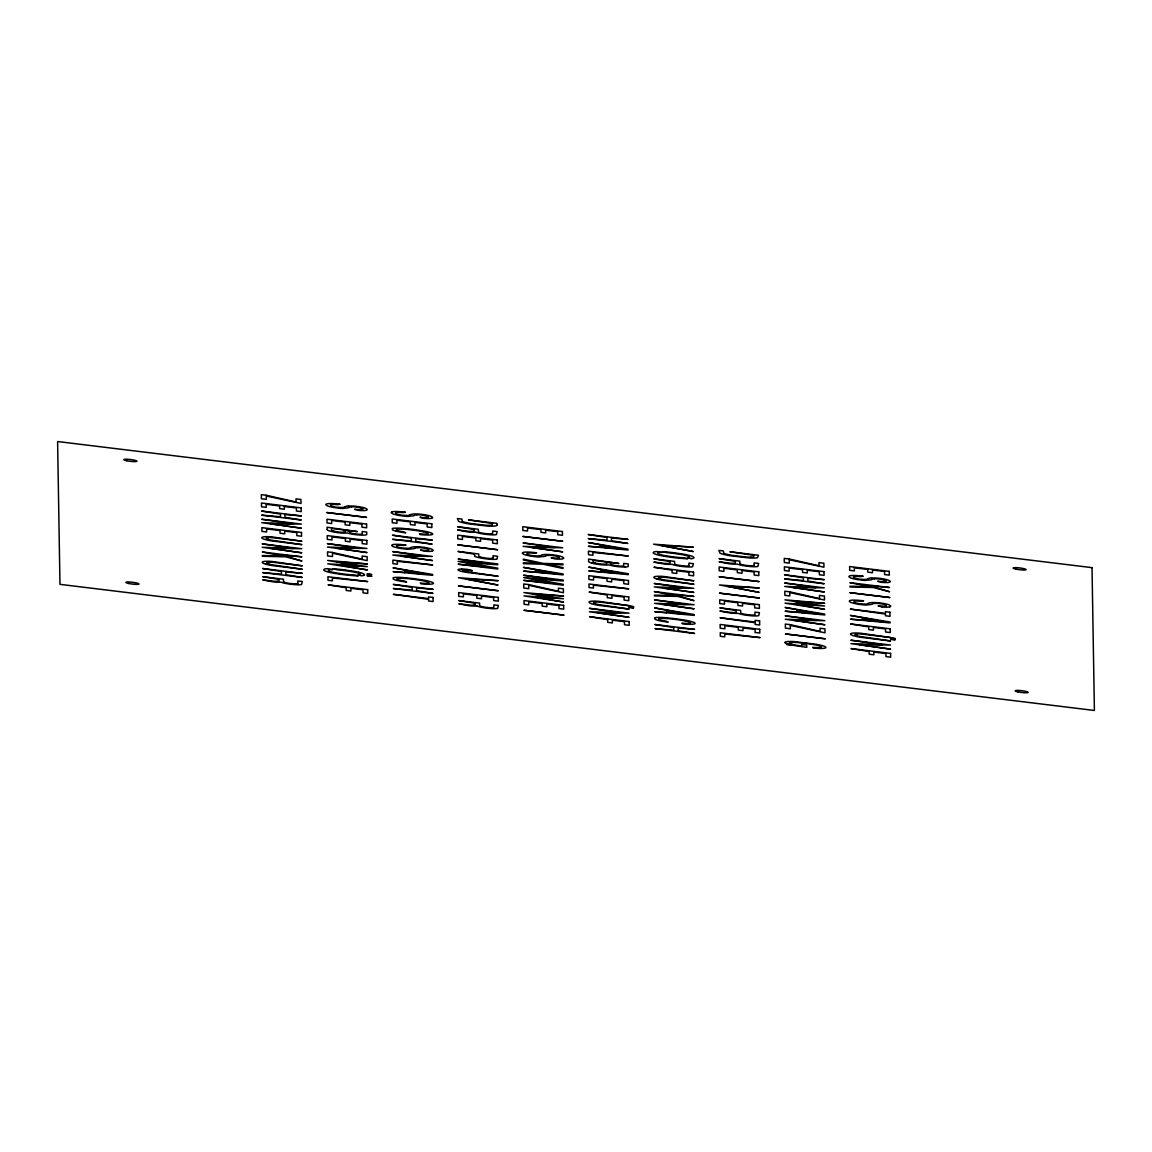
<?xml version="1.0" encoding="UTF-8"?>
<svg xmlns="http://www.w3.org/2000/svg" width="1152" height="1152" viewBox="0 0 1152 1152"><rect width="100%" height="100%" fill="white"/><g stroke="black" fill="none" stroke-linecap="round" stroke-linejoin="round"><path stroke-width="1.5" d="M395.899 512.741L396.158 513.691A9.461 1.282 7.1 0 0 397.67 514.31L398.491 514.541A6.365 0.864 7.1 0 0 402.264 515.246L407.981 515.506A24.178 3.283 7.1 0 0 409.925 514.814M391.954 511.877L391.219 512.424A24.61 3.341 7.1 0 0 391.277 512.77L392.299 513.59A13.824 1.872 7.1 0 0 395.035 514.555L395.496 514.67A10.642 1.44 7.1 0 0 400.277 515.635L404.712 516.211A7.718 1.051 7.1 0 0 407.794 516.442L413.683 515.794A44.064 5.976 7.1 0 0 414.475 515.376A14.616 1.987 7.1 0 1 416.779 514.8M431.741 518.256L432.576 517.68A25.027 3.398 7.1 0 0 432.533 517.363L431.424 516.485A12.586 1.714 7.1 0 0 429.264 515.722L428.458 515.506A9.144 1.238 7.1 0 0 424.166 514.67L423.043 514.512A11.376 1.541 7.1 0 0 421.286 514.296A9.173 1.238 7.1 0 0 416.995 513.95L413.87 513.979A23.314 3.168 7.1 0 0 410.155 514.843M432.288 551.074L433.123 550.498A25.027 3.398 7.1 0 0 433.08 550.181L431.971 549.302A12.586 1.714 7.1 0 0 429.811 548.539L429.005 548.323A9.144 1.238 7.1 0 0 424.714 547.488M889.848 606.859L890.698 606.283A25.027 3.398 7.1 0 0 890.654 605.966L889.546 605.088A12.586 1.714 7.1 0 0 887.386 604.31L886.579 604.109A9.144 1.238 7.1 0 0 882.274 603.274L881.165 603.115A11.376 1.541 7.1 0 0 879.394 602.885A9.173 1.238 7.1 0 0 875.102 602.554L871.978 602.582A23.314 3.168 7.1 0 0 868.277 603.446M342.605 507.528L336.902 507.269A6.365 0.864 7.1 0 1 333.115 506.563L332.309 506.347A9.461 1.282 7.1 0 1 330.811 505.728L330.538 504.778A9.014 1.224 7.1 0 1 337.536 504.662L340.142 504.259L334.944 503.741A12.874 1.742 7.1 0 0 329.731 503.554A13.752 1.872 7.1 0 0 326.592 503.914L325.858 504.446A24.61 3.341 7.1 0 0 325.901 504.792L326.938 505.627A13.824 1.872 7.1 0 0 329.674 506.592L330.134 506.707A10.642 1.44 7.1 0 0 334.915 507.658L339.336 508.248A7.718 1.051 7.1 0 0 342.432 508.464L348.307 507.816A44.064 5.976 7.1 0 0 349.099 507.398M539.122 556.056L533.405 555.797A6.365 0.864 7.1 0 1 529.618 555.091L528.826 554.861A9.461 1.282 7.1 0 1 527.314 554.242M865.685 579.485L859.968 579.226A6.365 0.864 7.1 0 1 856.181 578.52L855.389 578.304A9.461 1.282 7.1 0 1 853.877 577.685L853.603 576.734A9.014 1.224 7.1 0 1 860.602 576.619L863.222 576.216L858.024 575.683A12.874 1.742 7.1 0 0 852.797 575.496A13.752 1.872 7.1 0 0 849.658 575.87L848.938 576.403A24.61 3.341 7.1 0 0 848.981 576.749L850.003 577.584A13.824 1.872 7.1 0 0 852.754 578.549M351.504 506.851L352.858 506.808A5.746 0.778 7.1 0 1 356.515 507.067A6.451 0.878 7.1 0 1 357.221 507.168A5.328 0.72 7.1 0 1 360.418 507.773L361.08 507.96M416.866 514.814L418.219 514.786A5.746 0.778 7.1 0 1 421.877 515.045A6.451 0.878 7.1 0 1 422.582 515.131A5.328 0.72 7.1 0 1 425.779 515.736L426.442 515.938M417.413 547.632L418.766 547.603M548.021 555.365L549.374 555.336A5.746 0.778 7.1 0 1 553.032 555.595A6.451 0.878 7.1 0 1 553.723 555.682A5.328 0.72 7.1 0 1 556.934 556.286L557.597 556.488M874.57 578.808L875.923 578.765A5.746 0.778 7.1 0 1 879.581 579.024A6.451 0.878 7.1 0 1 880.286 579.125A5.328 0.72 7.1 0 1 883.498 579.73L884.16 579.917M268.315 537.552L269.525 537.509A6.826 0.922 7.1 0 1 273.672 537.782L301.867 541.21L272.131 536.933A10.44 1.411 7.1 0 0 267.552 536.645L265.176 536.688A16.186 2.203 7.1 0 0 261.878 537.509A20.534 2.794 7.1 0 0 261.864 537.912A16.416 2.232 7.1 0 0 265.162 539.525L267.61 540.158A10.44 1.411 7.1 0 0 272.203 540.994L301.925 544.637L273.715 540.504A6.826 0.922 7.1 0 1 269.554 539.77L268.344 539.438A11.794 1.598 7.1 0 1 268.416 537.566M268.718 562.162L269.942 562.118A6.826 0.922 7.1 0 1 274.075 562.392L302.27 565.834L272.549 561.542A10.44 1.411 7.1 0 0 267.97 561.254L265.594 561.298A16.186 2.203 7.1 0 0 262.296 562.118A20.534 2.794 7.1 0 0 262.282 562.522A16.416 2.232 7.1 0 0 265.565 564.149M660.384 577.152L661.594 577.123M595.555 602.006L596.765 601.963A6.826 0.922 7.1 0 1 600.912 602.237L629.107 605.678L599.371 601.387A10.44 1.411 7.1 0 0 594.792 601.099L592.416 601.142A16.186 2.203 7.1 0 0 589.133 601.963A20.534 2.794 7.1 0 0 589.118 602.366A16.416 2.232 7.1 0 0 592.402 603.994L594.864 604.613A10.44 1.411 7.1 0 0 599.443 605.448L629.165 609.091L600.955 604.973A6.826 0.922 7.1 0 1 596.808 604.224L595.584 603.893A11.794 1.598 7.1 0 1 595.67 602.035M857.03 633.874L858.24 633.845A6.826 0.922 7.1 0 1 862.387 634.104L890.568 637.546L860.846 633.269A10.44 1.411 7.1 0 0 856.267 632.981L853.891 633.024A16.186 2.203 7.1 0 0 850.594 633.83M348.494 506.002L351.634 505.987A9.173 1.238 7.1 0 1 355.91 506.318A11.376 1.541 7.1 0 1 357.682 506.549L358.79 506.707A9.144 1.238 7.1 0 1 363.096 507.542L363.888 507.744A12.586 1.714 7.1 0 1 366.048 508.522L367.171 509.386A25.027 3.398 7.1 0 1 367.214 509.717L366.365 510.293A11.923 1.613 7.1 0 1 358.618 510.408L354.6 509.299A10.829 1.469 7.1 0 0 360.648 509.63M545.011 554.53L548.136 554.501A9.173 1.238 7.1 0 1 552.427 554.846A11.376 1.541 7.1 0 1 554.184 555.062L555.307 555.221A9.144 1.238 7.1 0 1 559.613 556.056L560.405 556.272A12.586 1.714 7.1 0 1 562.565 557.035L563.688 557.914A25.027 3.398 7.1 0 1 563.717 558.23L562.882 558.806A11.923 1.613 7.1 0 1 555.134 558.936L551.117 557.827A10.829 1.469 7.1 0 0 557.165 558.144A8.813 1.195 7.1 0 0 559.31 557.597A11.938 1.627 7.1 0 0 557.726 556.488M871.574 577.958L874.699 577.944A9.173 1.238 7.1 0 1 878.99 578.275A11.376 1.541 7.1 0 1 880.747 578.491L881.87 578.664A9.144 1.238 7.1 0 1 886.176 579.499L886.968 579.701A12.586 1.714 7.1 0 1 889.128 580.478L890.237 581.342A25.027 3.398 7.1 0 1 890.28 581.674L889.445 582.25A11.923 1.613 7.1 0 1 881.698 582.365L877.666 581.256A10.829 1.469 7.1 0 0 883.728 581.587M668.203 563.515L667.728 563.53A5.558 0.749 7.1 0 1 663.754 563.285L653.846 562.075L663.768 563.962A10.555 1.44 7.1 0 0 672.062 564.322A10.152 1.382 7.1 0 0 675.95 565.459A11.102 1.512 7.1 0 0 681.48 566.366A14.515 1.973 7.1 0 0 683.165 566.554L684.979 566.741A10.325 1.397 7.1 0 0 690.293 566.957A11.75 1.598 7.1 0 0 692.654 566.669L693.418 563.688L688.925 563.141L688.954 565.488M277.099 581.328L276.61 581.342A5.558 0.749 7.1 0 1 272.65 581.098L262.742 579.888L272.664 581.774A10.555 1.44 7.1 0 0 280.944 582.134A10.152 1.382 7.1 0 0 284.846 583.272A11.102 1.512 7.1 0 0 290.376 584.179A14.515 1.973 7.1 0 0 292.061 584.381L293.861 584.554A10.325 1.397 7.1 0 0 299.189 584.77A11.75 1.598 7.1 0 0 301.55 584.496L302.299 581.501L297.806 580.954L297.85 583.315M473.198 605.232L472.709 605.261A5.558 0.749 7.1 0 1 468.749 605.002L458.842 603.792L468.763 605.693A10.555 1.44 7.1 0 0 477.058 606.038M734.256 612.504L733.766 612.518A5.558 0.749 7.1 0 1 729.806 612.274L719.899 611.064L729.821 612.95A10.555 1.44 7.1 0 0 738.115 613.31A10.152 1.382 7.1 0 0 742.003 614.448A11.102 1.512 7.1 0 0 747.533 615.355A14.515 1.973 7.1 0 0 749.218 615.557L751.018 615.73A10.325 1.397 7.1 0 0 756.346 615.946A11.75 1.598 7.1 0 0 758.707 615.658L759.47 612.677L754.963 612.13L755.006 614.491A8.842 1.195 7.1 0 1 753.178 615.067A6.811 0.922 7.1 0 1 748.699 614.808A7.474 1.008 7.1 0 1 742.55 613.786A8.842 1.195 7.1 0 1 740.75 612.749L740.635 610.387L719.842 607.853L736.142 610.517L736.171 611.914A9.576 1.296 7.1 0 1 734.328 612.518M791.87 642.37L793.238 642.355A14.602 1.987 7.1 0 1 796.752 642.485L804.398 643.219A31.464 4.262 7.1 0 1 807.077 643.55L814.637 644.717A14.256 1.93 7.1 0 1 817.013 645.192L818.957 645.667A9.763 1.325 7.1 0 1 821.189 646.531L821.39 646.733A12.427 1.685 7.1 0 1 821.448 646.992A10.541 1.426 7.1 0 1 819.029 647.568A10.454 1.426 7.1 0 1 812.765 647.309L813.283 648.043A15.278 2.074 7.1 0 0 822.427 648.432A16.027 2.174 7.1 0 0 825.912 647.467A19.426 2.635 7.1 0 0 825.797 647.194L825.336 646.776A14.645 1.987 7.1 0 0 822.168 645.581L820.267 645.091A18.778 2.549 7.1 0 0 816.35 644.285L794.362 641.606A18.202 2.477 7.1 0 0 790.546 641.462L788.674 641.491A14.616 1.987 7.1 0 0 785.808 641.851L785.117 642.24A19.57 2.65 7.1 0 0 785.045 642.542M625.046 567L624.211 567.014A10.656 1.44 7.1 0 1 618.264 566.654A12.053 1.642 7.1 0 1 616.781 566.467A9.677 1.31 7.1 0 1 612.202 565.733A8.885 1.21 7.1 0 1 608.875 564.826A10.872 1.483 7.1 0 1 605.203 564.998A9.389 1.282 7.1 0 1 599.774 564.581A11.102 1.512 7.1 0 1 598.594 564.422A9.778 1.325 7.1 0 1 593.453 563.501L591.754 563.054M750.874 557.165L750.398 557.179A13.867 1.886 7.1 0 1 745.704 556.992L731.779 555.293A14.299 1.944 7.1 0 1 727.531 554.443L726.566 554.198A11.29 1.526 7.1 0 1 723.758 553.176L723.326 550.944L718.891 550.397L719.971 553.133A15.523 2.102 7.1 0 0 723.082 554.227L724.363 554.558A17.87 2.419 7.1 0 0 729.792 555.682L748.598 557.914A17.712 2.405 7.1 0 0 753.163 558.072L754.416 558.043A15.523 2.102 7.1 0 0 757.512 557.712L758.506 555.235L729.893 551.75L754.027 555.365L753.638 556.819A11.29 1.526 7.1 0 1 750.874 557.165M461.794 569.074L461.03 569.088A11.16 1.512 7.1 0 0 458.021 569.765A12.125 1.642 7.1 0 0 460.93 571.234L462.182 571.536A9.403 1.282 7.1 0 0 467.352 572.472L498.154 576.23L468.418 571.925A5.63 0.763 7.1 0 1 464.17 571.133A6.782 0.922 7.1 0 1 462.485 570.269M661.781 552.413L660.787 552.427A11.232 1.526 7.1 0 0 657.907 552.773L657.936 553.709A11.102 1.512 7.1 0 0 660.37 554.63L661.824 555.005A14.645 1.987 7.1 0 0 665.51 555.739L672.48 556.79A29.261 3.974 7.1 0 0 674.957 557.078L679.954 557.568A15.523 2.102 7.1 0 0 684.043 557.813L687.744 558.72A18.95 2.578 7.1 0 1 683.122 558.533L675.533 557.827A33.941 4.608 7.1 0 1 672.25 557.438L663.322 556.085A18.216 2.477 7.1 0 1 658.642 555.106L657.346 554.774A15.451 2.102 7.1 0 1 654.149 553.666L653.098 552.787L653.832 551.981A15.754 2.146 7.1 0 1 657.187 551.549L662.069 552.427M332.323 569.563L331.315 569.578A11.232 1.526 7.1 0 0 328.435 569.909L328.464 570.859A11.102 1.512 7.1 0 0 330.898 571.781L332.366 572.155A14.645 1.987 7.1 0 0 336.038 572.89L343.022 573.926A29.261 3.974 7.1 0 0 345.485 574.229L350.482 574.718A15.523 2.102 7.1 0 0 354.571 574.963L358.272 575.87A18.95 2.578 7.1 0 1 353.65 575.669L346.061 574.978A33.941 4.608 7.1 0 1 342.778 574.589L333.85 573.235A18.216 2.477 7.1 0 1 329.17 572.256L327.874 571.925A15.451 2.102 7.1 0 1 324.677 570.816L323.626 569.938L324.36 569.131A15.754 2.146 7.1 0 1 327.715 568.699L332.611 569.578M424.498 551.189L420.509 550.08A10.829 1.469 7.1 0 0 426.557 550.411A8.813 1.195 7.1 0 0 428.717 549.864M882.072 606.96L878.083 605.866A10.829 1.469 7.1 0 0 884.131 606.197A8.813 1.195 7.1 0 0 886.291 605.635M790.733 644.789L786.499 644.371L806.774 647.323L806.731 645.134L801.792 644.53L801.806 646.042L796.781 645.322A11.088 1.512 7.1 0 1 792.864 644.53A9.878 1.339 7.1 0 1 789.797 643.464L789.523 643.205A13.666 1.858 7.1 0 1 789.48 642.931L789.739 642.701A9.878 1.339 7.1 0 1 791.87 642.514M468.389 570.211L472.378 570.701L467.842 569.462A9.749 1.325 7.1 0 0 461.779 569.074M344.981 569.952L354.053 571.32A18.763 2.549 7.1 0 1 358.834 572.299M424.714 547.488L423.59 547.33A11.376 1.541 7.1 0 0 421.834 547.114A9.173 1.238 7.1 0 0 417.542 546.768L414.418 546.797A23.314 3.168 7.1 0 0 410.702 547.661M423.072 531.72L426.557 532.584A8.986 1.224 7.1 0 1 427.997 533.232L428.155 533.419A10.354 1.411 7.1 0 1 425.75 534.154A9.518 1.296 7.1 0 1 419.472 533.822L420.178 534.571A14.026 1.901 7.1 0 0 427.954 535.018A15.221 2.059 7.1 0 0 432.634 534.154M685.498 621.014L688.968 621.893A8.986 1.224 7.1 0 1 690.408 622.526L690.566 622.728A10.354 1.411 7.1 0 1 688.176 623.448A9.518 1.296 7.1 0 1 681.898 623.131L682.603 623.88A14.026 1.901 7.1 0 0 690.379 624.312A15.221 2.059 7.1 0 0 695.059 623.462A18.36 2.491 7.1 0 0 694.93 623.102L694.469 622.699A13.982 1.901 7.1 0 0 691.848 621.677L689.4 621.043A18.648 2.534 7.1 0 0 686.333 620.395L676.67 618.883A37.354 5.069 7.1 0 0 673.258 618.466L663.494 617.558A18.288 2.477 7.1 0 0 659.678 617.414L657.259 617.458A14.04 1.901 7.1 0 0 654.696 617.846L654.912 619.214A13.781 1.872 7.1 0 0 658.512 620.467A12.384 1.685 7.1 0 0 663.12 621.418L668.218 622.138L666.13 621.173A9.245 1.253 7.1 0 1 658.728 619.272L658.771 618.682A9.014 1.224 7.1 0 1 660.154 618.379L662.371 618.322A14.328 1.944 7.1 0 1 664.099 618.379A19.181 2.606 7.1 0 1 672.091 619.027L673.618 619.186A21.974 2.981 7.1 0 1 685.584 621.014M691.07 558.648L687.542 557.784A12.082 1.642 7.1 0 0 689.414 556.978L689.054 556.56A11.045 1.498 7.1 0 0 686.563 555.638L685.051 555.25A14.285 1.944 7.1 0 0 682.027 554.63L675.101 553.565A23.242 3.154 7.1 0 0 666.662 552.643L662.587 551.65A25.502 3.456 7.1 0 1 674.438 552.816L683.525 554.17A18.763 2.549 7.1 0 1 688.306 555.163L689.616 555.494A15.725 2.131 7.1 0 1 693.13 556.762L693.907 557.496A22.622 3.067 7.1 0 1 693.922 557.726A17.064 2.318 7.1 0 1 691.157 558.662M333.13 568.8L337.219 569.808A23.242 3.154 7.1 0 1 345.629 570.73L352.555 571.781A14.285 1.944 7.1 0 1 355.579 572.4L357.091 572.774A11.045 1.498 7.1 0 1 359.597 573.71L360.014 574.142A12.082 1.642 7.1 0 1 358.142 574.949M358.07 574.92L361.598 575.798A17.064 2.318 7.1 0 0 364.378 574.862M358.834 572.299L360.144 572.645A15.725 2.131 7.1 0 1 363.672 573.912L364.435 574.632A22.622 3.067 7.1 0 1 364.45 574.877M852.754 578.549L853.2 578.664A10.642 1.44 7.1 0 0 857.981 579.614L862.416 580.205A7.718 1.051 7.1 0 0 865.498 580.421L871.387 579.773A44.064 5.976 7.1 0 0 872.179 579.355M595.382 563.098L594.878 562.954A9.043 1.224 7.1 0 1 593.05 561.974L593.006 560.333L618.854 563.486L588.571 559.109L588.6 561.427A14.126 1.915 7.1 0 0 591.696 563.054M327.139 529.56L327.096 527.227L357.394 531.605L331.546 528.451L331.574 530.093A9.043 1.224 7.1 0 0 333.36 531.086L333.907 531.216M657.288 579.139L659.678 579.758A10.44 1.411 7.1 0 0 664.258 580.594L693.979 584.237L665.784 580.118A6.826 0.922 7.1 0 1 661.622 579.384L660.413 579.038M265.637 564.149L268.027 564.768A10.44 1.411 7.1 0 0 272.606 565.603L302.328 569.246L274.118 565.128A6.826 0.922 7.1 0 1 269.971 564.379L268.747 564.048M857.059 635.774L858.283 636.106A6.826 0.922 7.1 0 0 862.43 636.84L890.626 640.973L860.904 637.315A10.44 1.411 7.1 0 1 856.325 636.494L853.934 635.861A16.416 2.232 7.1 0 1 850.594 634.248M392.846 546.408L391.81 545.587A24.61 3.341 7.1 0 1 391.766 545.242L392.501 544.694A13.752 1.872 7.1 0 1 395.64 544.334A12.874 1.742 7.1 0 1 400.853 544.522L406.066 545.054L403.445 545.443A9.014 1.224 7.1 0 0 396.461 545.558L396.706 546.509A9.461 1.282 7.1 0 0 398.218 547.128L399.038 547.358A6.365 0.864 7.1 0 0 402.811 548.064L408.514 548.323A24.178 3.283 7.1 0 0 410.472 547.632M474.926 556.373L474.278 554.112L457.978 551.448L478.757 553.982L478.8 556.229A8.05 1.094 7.1 0 0 480.672 557.222M527.184 554.17L527.054 553.291A9.014 1.224 7.1 0 1 534.038 553.176L536.659 552.787L531.461 552.254A12.874 1.742 7.1 0 0 526.234 552.067A13.752 1.872 7.1 0 0 523.094 552.442L522.374 552.974A24.61 3.341 7.1 0 0 522.418 553.32L523.44 554.141A13.824 1.872 7.1 0 0 526.19 555.106L526.637 555.221A10.642 1.44 7.1 0 0 531.418 556.186L535.853 556.762A7.718 1.051 7.1 0 0 538.934 556.992L544.824 556.344A44.064 5.976 7.1 0 0 545.616 555.926M397.253 579.226L397.166 578.592A9.014 1.224 7.1 0 1 398.549 578.304L400.766 578.246A14.328 1.944 7.1 0 1 402.494 578.29A19.181 2.606 7.1 0 1 410.486 578.938L412.013 579.11A21.974 2.981 7.1 0 1 423.979 580.925L427.363 581.803A8.986 1.224 7.1 0 1 428.803 582.451L428.976 582.653A10.354 1.411 7.1 0 1 426.571 583.373A9.518 1.296 7.1 0 1 420.293 583.056L420.998 583.805A14.026 1.901 7.1 0 0 428.774 584.237A15.221 2.059 7.1 0 0 433.454 583.387A18.36 2.491 7.1 0 0 433.325 583.027L432.864 582.61A13.982 1.901 7.1 0 0 430.243 581.587L427.795 580.954A18.648 2.534 7.1 0 0 424.728 580.32L415.066 578.808A37.354 5.069 7.1 0 0 411.653 578.39L401.89 577.483A18.288 2.477 7.1 0 0 398.074 577.339L395.654 577.382A14.04 1.901 7.1 0 0 393.091 577.771L393.322 579.125A13.781 1.872 7.1 0 0 396.907 580.392A12.384 1.685 7.1 0 0 401.515 581.328L406.613 582.062L404.525 581.083A9.245 1.253 7.1 0 1 397.123 579.182M754.186 565.258L754.142 562.896L758.65 563.458L757.901 566.438A11.75 1.598 7.1 0 1 755.525 566.712A10.325 1.397 7.1 0 1 750.211 566.51L748.397 566.323A14.515 1.973 7.1 0 1 746.712 566.122A11.102 1.512 7.1 0 1 741.168 565.214A10.152 1.382 7.1 0 1 737.366 564.106A10.555 1.44 7.1 0 1 729 563.746L719.078 561.83L728.986 563.04A5.558 0.749 7.1 0 0 732.96 563.299L733.435 563.27A9.576 1.296 7.1 0 0 735.322 562.694L735.336 561.298L719.035 558.619L739.814 561.154L739.858 563.515M493.128 557.971L493.099 555.725L497.592 556.272L497.03 559.066A11.362 1.541 7.1 0 1 494.467 559.382A10.296 1.397 7.1 0 1 489.715 559.21L486.706 558.907A16.07 2.174 7.1 0 1 484.747 558.662L482.357 558.302A10.944 1.483 7.1 0 1 474.955 556.387M473.89 530.813L473.861 529.416L457.56 526.752L478.354 529.286L478.382 531.634A8.842 1.195 7.1 0 0 480.254 532.67A7.474 1.008 7.1 0 0 486.403 533.693A6.811 0.922 7.1 0 0 490.824 533.952M475.114 604.656L475.085 603.259L458.784 600.581L479.578 603.115L479.621 605.477A8.842 1.195 7.1 0 0 481.478 606.514A7.474 1.008 7.1 0 0 487.642 607.536A6.811 0.922 7.1 0 0 492.048 607.795A8.842 1.195 7.1 0 0 493.862 607.219L493.906 604.872L498.413 605.419L497.664 608.4A11.75 1.598 7.1 0 1 495.288 608.674A10.325 1.397 7.1 0 1 489.96 608.472L488.16 608.285A14.515 1.973 7.1 0 1 486.475 608.083A11.102 1.512 7.1 0 1 480.931 607.176A10.152 1.382 7.1 0 1 477.13 606.067M283.507 581.573L283.478 579.211L262.685 576.677L278.986 579.341L279.014 580.752A9.576 1.296 7.1 0 1 277.171 581.342M333.058 568.771A25.502 3.456 7.1 0 1 344.966 569.966M462.845 570.442A5.63 0.763 7.1 0 1 468.475 570.398M491.126 558.475A7.416 1.008 7.1 0 1 480.874 557.222M493.056 557.971A8.05 1.094 7.1 0 1 491.285 558.518M432.23 551.059A11.923 1.613 7.1 0 1 424.541 551.203M415.109 548.194A14.616 1.987 7.1 0 1 417.326 547.618M418.766 547.589A5.746 0.778 7.1 0 1 422.424 547.862A6.451 0.878 7.1 0 1 423.13 547.949A5.328 0.72 7.1 0 1 426.326 548.554M427.133 548.755A11.938 1.627 7.1 0 1 428.573 549.835M392.861 546.408A13.824 1.872 7.1 0 0 395.582 547.373L396.043 547.488A10.642 1.44 7.1 0 0 400.824 548.453L405.245 549.029A7.718 1.051 7.1 0 0 408.341 549.259L414.216 548.611A44.064 5.976 7.1 0 0 415.022 548.194M344.794 506.88A23.314 3.168 7.1 0 1 348.379 505.987M344.563 506.851A24.178 3.283 7.1 0 1 342.72 507.557M362.808 509.069A8.813 1.195 7.1 0 1 360.619 509.616M349.2 507.413A14.616 1.987 7.1 0 1 351.418 506.837M361.224 507.974A11.938 1.627 7.1 0 1 362.664 509.054M395.914 512.741A9.014 1.224 7.1 0 1 402.898 512.626L405.518 512.237L400.32 511.704A12.874 1.742 7.1 0 0 395.093 511.517A13.752 1.872 7.1 0 0 391.954 511.891M431.683 518.242A11.923 1.613 7.1 0 1 423.994 518.386L419.962 517.277A10.829 1.469 7.1 0 0 426.01 517.594M428.17 517.046A8.813 1.195 7.1 0 1 425.981 517.579M426.586 515.938A11.938 1.627 7.1 0 1 428.026 517.018M541.296 555.394A23.314 3.168 7.1 0 1 544.896 554.501M541.066 555.365A24.178 3.283 7.1 0 1 539.237 556.07M545.702 555.926A14.616 1.987 7.1 0 1 547.92 555.35M432.59 534.154A18.36 2.491 7.1 0 0 432.504 533.794L432.043 533.39A13.982 1.901 7.1 0 0 429.437 532.368L426.974 531.734A18.648 2.534 7.1 0 0 423.907 531.086L414.245 529.574A37.354 5.069 7.1 0 0 410.846 529.157L401.069 528.25A18.288 2.477 7.1 0 0 397.253 528.106L394.848 528.149A14.04 1.901 7.1 0 0 392.285 528.538L392.501 529.906A13.781 1.872 7.1 0 0 396.086 531.158M401.674 529.07A14.328 1.944 7.1 0 0 399.946 529.027L397.728 529.07A9.014 1.224 7.1 0 0 396.346 529.373L396.446 529.992A9.245 1.253 7.1 0 0 403.704 531.864L405.792 532.829L400.694 532.109A12.384 1.685 7.1 0 1 396.101 531.158M401.659 529.056A19.181 2.606 7.1 0 1 409.666 529.718L411.192 529.877A21.974 2.981 7.1 0 1 423.158 531.706M268.862 564.048A11.794 1.598 7.1 0 1 268.834 562.19M660.514 579.053A11.794 1.598 7.1 0 1 660.485 577.181M661.579 577.123A6.826 0.922 7.1 0 1 665.741 577.382L693.922 580.824L664.2 576.533A10.44 1.411 7.1 0 0 659.621 576.259L657.245 576.302A16.186 2.203 7.1 0 0 653.947 577.109A20.534 2.794 7.1 0 0 653.933 577.512A16.416 2.232 7.1 0 0 657.216 579.139M283.594 581.573A8.842 1.195 7.1 0 0 285.379 582.61A7.474 1.008 7.1 0 0 291.528 583.632A6.811 0.922 7.1 0 0 295.949 583.891M297.763 583.301A8.842 1.195 7.1 0 1 296.006 583.906M475.07 604.656A9.576 1.296 7.1 0 1 473.27 605.246M475.819 532.21A10.555 1.44 7.1 0 1 467.539 531.864L457.618 529.963L467.525 531.158A5.558 0.749 7.1 0 0 471.499 531.418L471.974 531.403A9.576 1.296 7.1 0 0 473.846 530.813M490.882 533.966A8.842 1.195 7.1 0 0 492.638 533.376L492.682 531.029L497.174 531.576L496.426 534.557A11.75 1.598 7.1 0 1 494.05 534.845A10.325 1.397 7.1 0 1 488.736 534.629L486.936 534.442A14.515 1.973 7.1 0 1 485.237 534.254A11.102 1.512 7.1 0 1 479.707 533.347A10.152 1.382 7.1 0 1 475.891 532.224M739.944 563.53A8.842 1.195 7.1 0 0 741.715 564.552A7.474 1.008 7.1 0 0 747.878 565.574A6.811 0.922 7.1 0 0 752.299 565.834M754.099 565.243A8.842 1.195 7.1 0 1 752.357 565.848M790.618 644.789A14.198 1.93 7.1 0 1 785.218 642.571M857.16 635.774A11.794 1.598 7.1 0 1 857.131 633.902M850.579 634.234A20.534 2.794 7.1 0 1 850.579 633.83M889.79 606.845A11.923 1.613 7.1 0 1 882.101 606.989M868.046 603.418A24.178 3.283 7.1 0 1 866.203 604.123L860.386 603.835A6.365 0.864 7.1 0 1 856.584 603.13L855.792 602.914A9.461 1.282 7.1 0 1 854.28 602.294L854.021 601.344A9.014 1.224 7.1 0 1 861.019 601.229L863.626 600.826L858.427 600.307A12.874 1.742 7.1 0 0 853.2 600.12A13.752 1.872 7.1 0 0 850.061 600.48L849.341 601.027A24.61 3.341 7.1 0 0 849.384 601.373L850.421 602.194A13.824 1.872 7.1 0 0 853.157 603.158L853.603 603.274A10.642 1.44 7.1 0 0 858.398 604.238L862.819 604.814A7.718 1.051 7.1 0 0 865.915 605.045L871.79 604.397A44.064 5.976 7.1 0 0 872.582 603.965A14.616 1.987 7.1 0 1 874.901 603.403L876.341 603.374A5.746 0.778 7.1 0 1 879.998 603.648A6.451 0.878 7.1 0 1 880.69 603.734A5.328 0.72 7.1 0 1 883.901 604.339M884.707 604.541A11.938 1.627 7.1 0 1 886.147 605.621M867.859 578.837A23.314 3.168 7.1 0 1 871.459 577.944M867.629 578.794A24.178 3.283 7.1 0 1 865.786 579.514M885.874 581.026A8.813 1.195 7.1 0 1 883.685 581.573M872.266 579.37A14.616 1.987 7.1 0 1 874.483 578.794M884.29 579.931A11.938 1.627 7.1 0 1 885.73 581.011M595.238 563.098A6.494 0.878 7.1 0 0 604.973 564.149A8.669 1.181 7.1 0 0 606.715 563.645L606.701 562.363L611.136 562.91L611.15 564.178A7.171 0.979 7.1 0 0 612.821 565.027A5.573 0.763 7.1 0 0 617.098 565.834A6.739 0.922 7.1 0 0 623.736 565.718L623.693 563.386L628.186 563.933L628.229 566.266A12.125 1.642 7.1 0 1 625.09 567.014M343.512 532.267A6.494 0.878 7.1 0 1 333.763 531.23M343.584 532.282A8.669 1.181 7.1 0 0 345.254 531.763L345.226 530.496L349.661 531.029L349.69 532.31A7.171 0.979 7.1 0 0 351.36 533.16A5.573 0.763 7.1 0 0 355.622 533.966A6.739 0.922 7.1 0 0 362.261 533.837L362.218 531.518L366.71 532.066L366.754 534.384A12.125 1.642 7.1 0 1 363.614 535.133L362.75 535.133A10.656 1.44 7.1 0 1 356.789 534.773A12.053 1.642 7.1 0 1 355.306 534.6A9.677 1.31 7.1 0 1 350.741 533.866A8.885 1.21 7.1 0 1 347.4 532.958A10.872 1.483 7.1 0 1 343.728 533.117A9.389 1.282 7.1 0 1 338.314 532.699A11.102 1.512 7.1 0 1 337.133 532.541A9.778 1.325 7.1 0 1 331.978 531.619L330.293 531.173A14.126 1.915 7.1 0 1 327.154 529.56M668.275 563.53A9.576 1.296 7.1 0 0 670.09 562.925L670.104 561.528L653.803 558.85L674.582 561.384L674.626 563.746A8.842 1.195 7.1 0 0 676.483 564.782A7.474 1.008 7.1 0 0 682.646 565.805M682.646 565.819A6.811 0.922 7.1 0 0 687.067 566.064A8.842 1.195 7.1 0 0 688.867 565.488M497.074 525.067L496.051 525.83A15.523 2.102 7.1 0 1 492.955 526.176L491.688 526.19A17.712 2.405 7.1 0 1 487.138 526.046L468.317 523.8A17.87 2.419 7.1 0 1 462.888 522.677L461.621 522.346A15.523 2.102 7.1 0 1 458.496 521.251L457.43 518.53L461.851 519.062L462.298 521.294A11.29 1.526 7.1 0 0 465.091 522.331L466.07 522.576A14.299 1.944 7.1 0 0 470.318 523.426L484.243 525.125A13.867 1.886 7.1 0 0 488.938 525.298L489.398 525.283A11.29 1.526 7.1 0 0 492.178 524.938L492.552 523.498L468.432 519.869L497.045 523.354L497.074 525.067M282.571 555.955L262.339 555.538L262.354 556.286L285.84 556.819L301.968 561.053L282.557 555.134L301.896 556.819L262.282 551.981L282.571 555.955M870.192 586.656L849.96 586.238L849.974 586.987L873.446 587.506L889.589 591.754L870.178 585.835L889.517 587.506L849.902 582.682L870.192 586.656M674.626 595.57L654.408 595.152L654.408 595.886L677.894 596.419L694.022 600.653L674.626 594.749L693.965 596.419L654.336 591.595L674.626 595.57M538.69 563.256L523.397 562.838L523.411 563.659L543.182 564.221L563.026 568.483L563.011 567.662L547.618 564.35L562.968 564.797L562.954 563.962L543.168 563.4L523.339 559.138L523.354 559.973L538.69 563.256M292.896 523.742L261.792 522.677L301.421 528.192L270.202 523.714L301.349 524.088L261.734 519.264L292.896 523.742M554.227 547.416L523.123 546.35L562.752 551.866L531.533 547.373L562.68 547.762L523.066 542.938L554.227 547.416M358.531 548.122L327.427 547.056L367.056 552.571L335.837 548.093L366.984 548.467L327.37 543.643L358.531 548.122M293.299 548.352L262.195 547.301L301.824 552.816L270.605 548.323L301.766 548.712L262.138 543.874L293.299 548.352M423.893 556.099L392.803 555.034L432.432 560.549L401.198 556.056L432.36 556.445L392.746 551.606L423.893 556.099M815.832 587.491L784.728 586.44L824.357 591.955L793.138 587.462L824.285 587.851L784.67 583.013L815.832 587.491M685.368 587.966L654.264 586.901L693.893 592.416L662.674 587.938L693.821 588.312L654.206 583.488L685.368 587.966M685.642 604.382L654.538 603.317L694.166 608.832L662.947 604.339L694.094 604.728L654.48 599.89L685.642 604.382M620.539 612.821L589.45 611.755L629.078 617.27L597.845 612.778L629.006 613.166L589.392 608.342L620.539 612.821M816.365 620.309L785.275 619.258L824.904 624.773L793.67 620.28L824.832 620.669L785.218 615.83L816.365 620.309M882.014 644.688L850.91 643.637L890.539 649.138L859.32 644.659L890.467 645.048L850.853 640.21L882.014 644.688M487.829 563.371L458.136 561.384L487.886 567.13L458.179 564.192L497.794 569.03L497.779 568.166L466.546 562.651L497.736 564.754L497.722 563.904L458.093 559.066L487.829 563.371M553.32 579.542L523.642 577.555L553.392 583.301L523.685 580.363L563.299 585.202L563.285 584.338L532.051 578.837L563.227 580.925L563.213 580.075L523.598 575.237L553.32 579.542M693.144 547.157L653.558 544.176L693.216 551.534L661.507 545.486L693.144 547.157M600.206 547.186L588.355 546.293L627.955 550.022L627.941 549.144L588.298 542.534L621.749 548.827L604.627 547.531L604.613 546.408L600.178 545.875L600.206 547.186M600.61 571.795L588.758 570.902L628.358 574.632L628.344 573.754L588.701 567.144L622.166 573.437L605.045 572.141L605.016 571.018L600.595 570.485L600.61 571.795M759.053 587.938L719.467 584.957L759.125 592.33L727.416 586.282L759.053 587.938M535.378 572.04L523.541 571.133L563.126 574.877L563.112 573.984L523.469 567.374L556.934 573.682L539.813 572.371L539.798 571.262L535.363 570.715L535.378 572.04M404.928 572.501L393.077 571.608L432.677 575.338L432.662 574.459L393.005 567.85L426.47 574.142L409.349 572.846L409.334 571.723L404.899 571.19L404.928 572.501M497.995 580.68L458.41 577.699L498.067 585.058L466.358 579.01L497.995 580.68M796.982 612.115L785.131 611.222L824.731 614.952L824.717 614.074L785.074 607.464L818.539 613.757L801.418 612.461L801.403 611.338L796.968 610.805L796.982 612.115M862.358 620.078L850.507 619.186L890.107 622.915L890.093 622.037L850.435 615.427L883.901 621.72L866.779 620.424L866.765 619.301L862.33 618.768L862.358 620.078M666.533 612.59L654.682 611.683L694.282 615.427L694.267 614.534L654.61 607.925L688.075 614.232L670.954 612.936L670.939 611.813L666.504 611.266L666.533 612.59M824.544 603.302L784.944 599.832L816.638 605.347L785.002 603.158L824.645 609.307L793.93 603.936L824.587 606.01L793.886 601.229L824.544 603.302M367.243 563.933L327.658 560.448L359.352 565.978L327.715 563.789L367.344 569.938L336.629 564.566L367.286 566.64L336.586 561.845L367.243 563.933M563.486 596.045L523.886 592.56L555.581 598.09L523.944 595.901L563.587 602.05L532.872 596.678L563.53 598.752L532.829 593.957L563.486 596.045M1092.024 567.648L57.6 441.533L59.976 584.352L1094.4 710.467L1092.024 567.648M266.27 495.259L261.331 494.654L261.389 498.758L266.342 499.363L266.285 496.008L301.003 503.453L300.946 499.478L295.992 498.874L296.035 502.027L266.27 495.259M627.782 539.323L588.154 534.499L607.003 537.48L607.046 540.216L588.226 538.603L627.84 543.427L611.482 540.749L611.438 538.013L627.782 539.323M789.206 559.008L784.253 558.403L784.325 562.507L789.278 563.112L789.221 559.757L823.939 567.202L823.882 563.227L818.928 562.637L818.971 565.776L789.206 559.008M562.406 531.533L522.792 526.694L522.864 530.453L527.544 531.029L527.501 527.962L540.922 529.589L540.965 532.325L545.659 532.901L545.616 530.165L557.726 531.634L557.784 534.715L562.478 535.291L562.406 531.533M889.243 571.378L849.629 566.539L849.686 570.298L854.381 570.874L854.338 567.806L867.758 569.434L867.802 572.17L872.496 572.746L872.453 570.01L884.563 571.478L884.621 574.56L889.315 575.136L889.243 571.378M301.075 507.859L261.461 503.021L261.533 506.794L266.213 507.355L266.17 504.288L279.59 505.915L279.634 508.651L284.328 509.227L284.285 506.491L296.395 507.974L296.453 511.042L301.147 511.618L301.075 507.859M431.813 523.8L392.198 518.962L392.256 522.72L396.95 523.296L396.907 520.214L410.328 521.856L410.371 524.592L415.066 525.168L415.008 522.432L427.133 523.901L427.19 526.982L431.87 527.558L431.813 523.8M824.011 571.608L784.397 566.784L784.454 570.542L789.149 571.118L789.106 568.037L802.526 569.678L802.57 572.4L807.264 572.976L807.221 570.24L819.331 571.723L819.389 574.79L824.083 575.366L824.011 571.608M366.466 517.363L326.851 512.539L366.466 517.363M562.579 541.267L522.95 536.443L562.579 541.267M301.219 515.894L261.59 511.056L280.44 514.037L280.483 516.773L261.662 515.16L301.277 519.998L284.918 517.32L284.875 514.584L301.219 515.894M824.155 579.643L784.526 574.819L803.376 577.786L803.419 580.522L784.598 578.909L824.213 583.747L807.854 581.069L807.811 578.333L824.155 579.643M366.581 524.03L326.966 519.206L327.024 522.965L331.718 523.526L331.675 520.459L345.096 522.086L345.139 524.822L349.834 525.398L349.79 522.662L361.901 524.146L361.958 527.213L366.653 527.789L366.581 524.03M497.318 539.971L457.704 535.133L457.762 538.906L462.456 539.467L462.398 536.4L475.819 538.027L475.877 540.763L480.557 541.339L480.514 538.603L492.638 540.086L492.682 543.154L497.376 543.73L497.318 539.971M628.056 556.013L588.442 551.174L588.499 554.731L592.92 555.278L592.877 552.398L628.056 556.013M758.779 571.838L719.165 567.014L719.237 570.773L723.917 571.349L723.874 568.267L737.294 569.909L737.338 572.645L742.032 573.206L741.989 570.485L754.099 571.954L754.157 575.035L758.851 575.611L758.779 571.838M432.086 540.029L392.472 535.205L411.307 538.186L411.35 540.922L392.53 539.309L432.158 544.133L415.786 541.454L415.742 538.718L432.086 540.029M693.547 572.083L653.933 567.245L672.062 570.139L672.106 572.875L676.8 573.451L676.757 570.715L688.867 572.198L688.925 575.266L693.619 575.842L693.547 572.083M497.477 549.706L457.862 544.882L497.477 549.706M758.952 581.587L719.338 576.763L758.952 581.587M889.675 597.528L850.061 592.69L889.675 597.528M789.754 591.826L784.8 591.221L784.872 595.325L789.826 595.93L789.768 592.574L824.486 600.019L824.414 596.045L819.475 595.44L819.518 598.594L789.754 591.826M301.493 532.469L261.878 527.645L261.936 531.403L266.63 531.979L266.573 528.898L279.994 530.539L280.051 533.261L284.731 533.837L284.688 531.101L296.813 532.584L296.856 535.666L301.55 536.227L301.493 532.469M366.854 540.432L327.24 535.608L327.298 539.366L331.992 539.942L331.949 536.861L345.37 538.502L345.413 541.238L350.107 541.814L350.064 539.078L362.174 540.547L362.232 543.629L366.912 544.205L366.854 540.432M628.459 580.522L588.845 575.683L588.902 579.456L593.597 580.018L593.554 576.95L606.974 578.578L607.018 581.314L611.712 581.89L611.654 579.154L623.779 580.637L623.837 583.704L628.517 584.28L628.459 580.522M889.92 612.23L885.427 611.669L885.456 613.382L850.334 609.091L885.47 614.059L885.499 615.773L889.992 616.32L889.92 612.23M759.226 597.989L719.597 593.165L759.226 597.989M332.467 552.456L327.514 551.851L327.586 555.955L332.525 556.56L332.482 553.19L367.186 560.65L367.128 556.675L362.174 556.07L362.232 559.224L332.467 552.456M759.326 604.656L719.712 599.832L719.77 603.59L724.464 604.166L724.421 601.085L737.842 602.726L737.885 605.462L742.579 606.024L742.536 603.302L754.646 604.771L754.704 607.853L759.398 608.429L759.326 604.656M432.504 564.926L392.875 560.088L392.947 563.645L397.368 564.178L397.325 561.312L432.504 564.926M628.603 588.83L588.989 583.992L589.046 587.549L593.467 588.096L593.424 585.216L628.603 588.83M528.696 584.568L523.742 583.963L523.814 588.067L528.768 588.658L528.71 585.302L563.429 592.762L563.357 588.787L558.418 588.182L558.461 591.336L528.696 584.568M628.733 596.923L589.118 592.099L607.248 594.994L607.291 597.73L611.986 598.291L611.928 595.555L624.053 597.038L624.11 600.12L628.79 600.682L628.733 596.923M890.194 628.805L850.579 623.981L868.709 626.861L868.752 629.597L873.446 630.173L873.403 627.437L885.514 628.92L885.571 631.987L890.266 632.563L890.194 628.805M759.6 620.899L755.107 620.352L755.136 622.051L720.014 617.774L755.15 622.728L755.179 624.456L759.672 625.003L759.6 620.899M790.301 624.643L785.347 624.038L785.419 628.142L790.373 628.747L790.315 625.392L825.034 632.837L824.962 628.862L820.022 628.258L820.066 631.411L790.301 624.643M371.621 574.56L367.2 574.027L371.621 574.56M633.542 606.686L629.107 606.139L633.542 606.686M895.018 638.554L890.582 638.021L895.018 638.554M498.168 590.731L458.539 585.907L498.168 590.731M633.571 607.882L629.136 607.334L633.571 607.882M895.032 639.749L890.597 639.216L895.032 639.749M371.65 576.216L367.229 575.683L371.65 576.216M302.17 573.322L262.555 568.498L281.39 571.464L281.434 574.2L262.627 572.587L302.242 577.426L285.869 574.747L285.826 572.011L302.17 573.322M432.907 589.262L393.293 584.424L412.128 587.405L412.171 590.141L393.35 588.528L432.965 593.366L416.606 590.688L416.563 587.952L432.907 589.262M367.546 581.558L327.931 576.734L327.989 580.291L332.41 580.824L332.366 577.958L367.546 581.558M498.269 597.398L458.654 592.574L458.712 596.333L463.406 596.894L463.363 593.827L476.784 595.454L476.827 598.19L481.522 598.766L481.478 596.03L493.589 597.514L493.646 600.581L498.341 601.157L498.269 597.398M563.645 605.362L524.016 600.538L524.088 604.296L528.782 604.872L528.725 601.79L542.146 603.432L542.189 606.168L546.883 606.73L546.84 604.008L558.965 605.477L559.008 608.558L563.702 609.134L563.645 605.362M759.744 629.28L720.13 624.442L720.187 628.2L724.882 628.776L724.824 625.694L738.245 627.336L738.288 630.072L742.982 630.648L742.939 627.912L755.064 629.381L755.107 632.462L759.802 633.038L759.744 629.28M825.134 638.784L785.52 633.946L825.134 638.784M433.037 597.456L428.544 596.909L428.573 598.608L393.451 594.331L428.587 599.299L428.616 601.013L433.109 601.56L433.037 597.456M694.512 629.338L654.883 624.514L673.733 627.494L673.776 630.216L654.955 628.618L694.57 633.442L678.211 630.763L678.168 628.027L694.512 629.338M367.675 589.666L328.061 584.842L346.19 587.722L346.234 590.458L350.928 591.034L350.87 588.298L362.995 589.781L363.053 592.848L367.733 593.424L367.675 589.666M629.136 621.547L589.522 616.709L607.651 619.603L607.694 622.339L612.389 622.915L612.346 620.179L624.456 621.648L624.514 624.73L629.208 625.306L629.136 621.547M759.874 637.589L720.259 632.75L720.317 636.307L724.752 636.84L724.709 633.974L759.874 637.589M890.611 653.414L850.997 648.59L869.112 651.485L869.17 654.206L873.85 654.782L873.806 652.046L885.931 653.53L885.974 656.611L890.669 657.173L890.611 653.414M563.803 615.11L524.189 610.286L563.803 615.11M1015.877 569.117A6.653 0.907 7.1 0 0 1026.144 569.693A6.653 0.907 7.1 0 0 1016.669 567.648A6.653 0.907 7.1 0 0 1015.877 569.117M1017.922 691.877A6.653 0.907 7.1 0 0 1028.189 692.453A6.653 0.907 7.1 0 0 1018.699 690.408A6.653 0.907 7.1 0 0 1017.922 691.877M126.706 460.728A6.653 0.907 7.1 0 0 136.987 461.29A6.653 0.907 7.1 0 0 127.498 459.245A6.653 0.907 7.1 0 0 126.706 460.728M128.75 583.488A6.653 0.907 7.1 0 0 139.032 584.05A6.653 0.907 7.1 0 0 129.542 582.005A6.653 0.907 7.1 0 0 128.75 583.488"/></g></svg>
